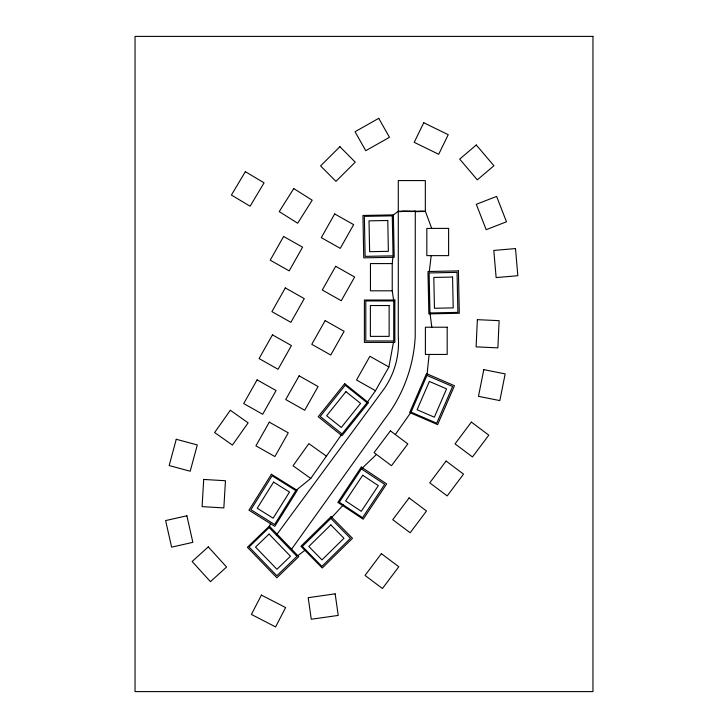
<?xml version="1.0" encoding="UTF-8"?>
<svg xmlns="http://www.w3.org/2000/svg" width="728" height="728" viewBox="0 0 728 728"><rect width="100%" height="100%" fill="white"/><g stroke="black" fill="none" stroke-linecap="round" stroke-linejoin="round"><path stroke-width="1.09" d="M427.081 374.31L429.129 354.445M393.575 299.936L392.237 290.809L392.237 263.582L392.929 256.939M429.256 271.872L431.194 255.628M367.021 402.693L345.227 385.221L320.211 416.452L342.005 433.915L367.021 402.693L375.493 390.709L388.879 366.994L393.52 342.051M269.506 526.499L270.579 523.286M411.074 412.13L426.963 375.411L452.598 386.504L436.709 423.223L411.074 412.13L395.322 434.534M295.805 490.581L274.602 524.515L250.914 509.709L272.117 475.775L295.805 490.581L310.756 478.442L341.359 434.853M291.528 549.24L384.166 419.756A147.784 147.784 0 0 0 415.215 336.882L415.279 211.211M276.331 535.153L384.166 388.779A81.008 81.008 0 0 0 398.289 336.882L398.289 180.571L425.334 180.571L425.334 211.211L431.713 228.401M331.604 517.608L343.334 504.923M362.216 468.14L376.467 454.436M393.138 215.16L398.289 211.211L425.334 211.211M297.807 555.692L305.614 549.786M429.966 312.958L457.885 312.367L457.048 272.363L429.12 272.945L429.966 312.958L431.831 327.218M399.399 211.611L401.783 211.611M407.917 211.611L409.181 211.211M411.293 211.611L409.5 211.211M411.447 211.611L412.712 211.211M415.279 211.611L419.774 211.611M422.131 211.611L420.047 211.211M424.133 211.611L422.331 211.211M392.237 263.582L370.452 263.582L370.452 290.809L392.237 290.809M388.879 366.994L369.906 356.292L356.529 380.007L375.493 390.709M326.581 456.283L308.854 443.625L293.029 465.784L310.756 478.442M415.106 211.211L413.768 211.211M407.689 211.211L402.056 211.211M477.368 319.665L476.112 346.865L497.879 347.866L499.126 320.666L477.368 319.665M203.713 479.443L202.093 506.624L223.842 507.916L225.462 480.735L203.713 479.443M483.801 369.642L478.469 396.341L499.836 400.6L505.159 373.901L483.801 369.642M176.258 439.275L169.169 465.565L190.199 471.234L197.288 444.945L176.258 439.275M426.508 373.628L409.682 412.53L437.628 424.624L454.463 385.722L426.508 373.628M429.356 381.436L417.099 409.746L434.325 417.199L446.573 388.889L429.356 381.436M423.76 122.75L414.214 142.333L438.684 154.272L448.23 134.689L423.76 122.75M261.398 595.076L251.406 614.441L275.603 626.926L285.594 607.571L261.398 595.076M283.611 236.473L270.224 260.187L289.198 270.889L302.575 247.174L283.611 236.473M285.303 287.915L271.917 311.63L290.891 322.34L304.268 298.626L285.303 287.915M334.68 213.941L321.294 237.656L340.267 248.357L353.653 224.643L334.68 213.941M272.463 334.862L259.086 358.576L278.06 369.278L291.437 345.563L272.463 334.862M257.093 379.852L243.716 403.567L262.69 414.268L276.067 390.554L257.093 379.852M335.672 266.302L322.295 290.017L341.268 300.728L354.645 277.013L335.672 266.302M325.152 320.62L311.775 344.335L330.749 355.036L344.126 331.322L325.152 320.62M269.296 422.14L255.919 445.855L274.893 456.565L288.27 432.851L269.296 422.14M299.117 375.83L285.731 399.545L304.704 410.255L318.081 386.541L299.117 375.83M245.345 171.672L231.404 195.059L250.123 206.215L264.064 182.828L245.345 171.672M271.417 474.265L248.958 510.201L274.784 526.344L297.242 490.399L271.417 474.265M273.573 482.1L257.23 508.253L273.146 518.19L289.489 492.037L273.573 482.1M293.757 188.579L279.234 211.611L297.661 223.232L312.185 200.2L293.757 188.579M361.288 467.067L337.838 502.365L363.199 519.219L386.659 483.92L361.288 467.067M361.425 468.905L339.284 502.229L362.544 517.69L384.684 484.357L361.425 468.905M362.708 475.257L345.636 500.946L361.261 511.329L378.333 485.64L362.708 475.257M230.321 410.283L214.624 432.532L232.423 445.09L248.121 422.841L230.321 410.283M390.417 430.858L374.065 452.634L391.482 465.711L407.835 443.934L390.417 430.858M409.091 497.916L392.747 519.692L410.164 532.769L426.517 510.992L409.091 497.916M471.389 422.094L455.036 443.871L472.463 456.947L488.806 435.171L471.389 422.094M446.109 461.051L429.757 482.828L447.183 495.914L463.527 474.137L446.109 461.051M381.381 553.662L365.028 575.429L382.446 588.515L398.798 566.739L381.381 553.662M344.708 383.638L318.209 416.716L341.969 435.754L368.477 402.675L344.708 383.638M345.936 391.673L326.654 415.743L341.296 427.473L360.578 403.403L345.936 391.673M339.894 146.701L320.584 165.902L335.945 181.354L355.255 162.153L339.894 146.701M331.122 516.58L300.892 546.282L322.24 568.004L352.47 538.301L331.122 516.58M330.876 518.4L302.329 546.446L321.913 566.366L350.45 538.32L330.876 518.4M330.812 524.888L308.818 546.5L321.967 559.887L343.962 538.265L330.812 524.888M269.315 526.126L247.411 547.283L276.849 577.768L298.762 556.62L269.315 526.126M269.142 527.563L249.049 546.974L276.849 575.757L296.942 556.347L269.142 527.563M269.032 534.052L255.537 547.083L276.959 569.269L290.454 556.238L269.032 534.052M208.281 546.865L192.147 561.497L210.438 581.672L226.572 567.039L208.281 546.865M476.276 144.999L459.686 159.113L477.331 179.852L493.921 165.729L476.276 144.999M378.742 118.336L355.036 131.732L365.756 150.696L389.462 137.301L378.742 118.336M496.605 196.405L476.303 204.304L486.177 229.684L506.479 221.785L496.605 196.405M186.869 515.788L165.62 520.575L171.608 547.147L192.856 542.351L186.869 515.788M335.153 593.848L308.199 597.679L311.266 619.246L338.229 615.415L335.153 593.848M515.506 248.576L493.802 250.441L496.132 277.577L517.836 275.712L515.506 248.576M458.413 270.88L427.973 271.517L428.856 313.895L459.304 313.258L458.413 270.88M452.561 277.05L433.806 277.441L434.452 308.272L453.207 307.88L452.561 277.05M393.384 214.887L362.935 215.47L363.745 257.849L394.194 257.257L393.384 214.887M392.274 215.825L364.355 216.362L365.119 256.365L393.047 255.828L392.274 215.825M387.778 220.493L369.023 220.857L369.615 251.688L388.37 251.333L387.778 220.493M592.956 36.4L135.044 36.4L135.044 691.6L592.956 691.6L592.956 36.4M448.612 228.401L426.826 228.401L426.826 255.628L448.612 255.628L448.612 228.401M394.849 300.036L364.4 300.036L364.4 342.415L394.849 342.415L394.849 300.036M393.73 300.946L365.793 300.946L365.793 340.959L393.73 340.959L393.73 300.946M389.143 305.533L370.379 305.533L370.379 336.372L389.143 336.372L389.143 305.533M447.183 327.218L425.398 327.218L425.398 354.445L447.183 354.445L447.183 327.218"/></g></svg>
